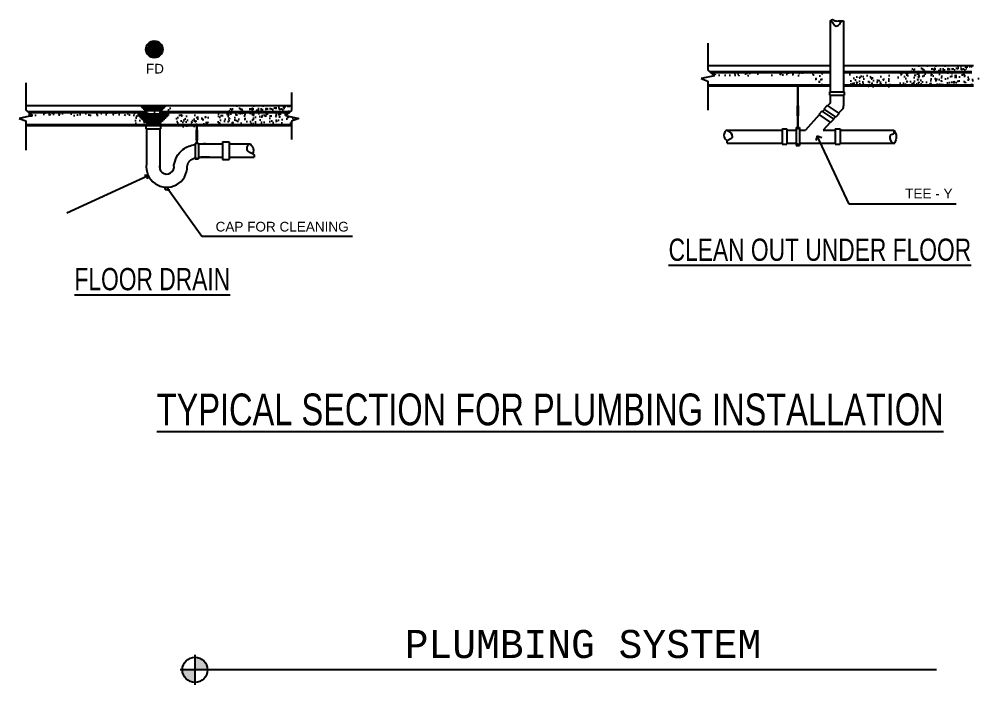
# Model space of a CAD drawing. Header units: inches. Extents: x 8351 to 42256, y 21052 to 33437.
# Drawn here: x 15697.9 to 15990.4, y 24053.9 to 24256.3 of the extents above; entities that cross this region are included whole.
import ezdxf

# ---------------------------------------------------------------- set-up
doc = ezdxf.new("R2010")
doc.units = ezdxf.units.IN
doc.header["$MEASUREMENT"] = 0
for name, color, linetype in [('COLUMN', 7, 'Continuous'), ('LINES', 7, 'Continuous'), ('TB_TEXT3', 10, 'Continuous')]:
    doc.layers.add(name, color=color, linetype=linetype)
doc.styles.add('AEP style', font='swisscl.ttf')
doc.styles.add('SANSERIF', font='sanss___.ttf')
doc.styles.get("Standard").update_dxf_attribs({"font": 'consolab.ttf', "height": 11})
pattern_1 = [(50, (-2873.2187, 104285.4452), (3.58630091, -0.31376067), [0.375, -4.125]), (355, (-2873.2187, 104285.4452), (-0.69375667, 3.76096067), [0.3, -3.3]), (100.4514445, (-2872.9198, 104285.419), (2.89254423, 3.44719995), [0.31870096, -3.50571056]), (46.1842, (-2873.2187, 104286.445), (5.33620665, -0.8275964), [0.5625, -6.1875]), (96.6356355, (-2872.774, 104286.376), (4.67330973, 4.870593), [0.4780517, -5.2585688]), (351.184164, (-2873.2187, 104286.445), (4.67330973, 4.870593), [0.45, -4.95]), (21, (-2872.7187, 104286.1952), (2.98453526, -2.01309445), [0.375, -4.125]), (326, (-2872.7187, 104286.1952), (1.21657666, 3.62575023), [0.3, -3.3]), (71.4514447, (-2872.47, 104286.0275), (4.20111188, 1.61265576), [0.31870095, -3.50571056]), (37.5, (-2873.2187, 104285.4452), (0.060799277, 1.66446927), [0, -3.26, 0, -3.35, 0, -3.3125]), (7.5, (-2873.2187, 104285.4452), (1.315347687, 1.97205856), [0, -1.91, 0, -3.185, 0, -1.2625]), (327.5, (-2874.3337, 104285.4452), (2.66911218, -0.112774359), [0, -1.25, 0, -3.9, 0, -5.175]), (317.5, (-2874.8337, 104285.4452), (2.91593085, 0.50052491), [0, -1.625, 0, -2.59, 0, -3.675])]
pattern_2 = [(37.5, (-2666.0937, 104160.0702), (-0.062993358, 1.92682377), [0, -1.52, 0, -1.7, 0, -1.625]), (7.5, (-2666.0937, 104160.0702), (1.769776705, 2.822146065), [0, -0.82, 0, -1.37, 0, -0.525]), (327.5, (-2667.3237, 104160.0702), (3.114141862, 0.005659054), [0, -0.5, 0, -1.8, 0, -2.35]), (317.5, (-2667.3237, 104160.0702), (3.006126605, 0.877675565), [0, -0.25, 0, -1.18, 0, -1.35])]
pattern_3 = [(50, (-2868.5937, 104297.5702), (3.58630091, -0.31376067), [0.375, -4.125]), (355, (-2868.5937, 104297.5702), (-0.69375667, 3.76096067), [0.3, -3.3]), (100.4514445, (-2868.2948, 104297.544), (2.89254423, 3.44719995), [0.31870096, -3.50571056]), (46.1842, (-2868.5937, 104298.57), (5.33620665, -0.8275964), [0.5625, -6.1875]), (96.6356355, (-2868.149, 104298.501), (4.67330973, 4.870593), [0.4780517, -5.2585688]), (351.184164, (-2868.5937, 104298.57), (4.67330973, 4.870593), [0.45, -4.95]), (21, (-2868.0937, 104298.3202), (2.98453526, -2.01309445), [0.375, -4.125]), (326, (-2868.0937, 104298.3202), (1.21657666, 3.62575023), [0.3, -3.3]), (71.4514447, (-2867.845, 104298.1525), (4.20111188, 1.61265576), [0.31870095, -3.50571056]), (37.5, (-2868.5937, 104297.5702), (0.060799277, 1.66446927), [0, -3.26, 0, -3.35, 0, -3.3125]), (7.5, (-2868.5937, 104297.5702), (1.315347687, 1.97205856), [0, -1.91, 0, -3.185, 0, -1.2625]), (327.5, (-2869.7087, 104297.5702), (2.66911218, -0.112774359), [0, -1.25, 0, -3.9, 0, -5.175]), (317.5, (-2870.2087, 104297.5702), (2.91593085, 0.50052491), [0, -1.625, 0, -2.59, 0, -3.675])]

msp = doc.modelspace()

# ---------------------------------------------------------------- hatches: boundary and pattern name
h = msp.add_hatch()
h.set_pattern_fill('AR-SAND', color=8)
h.set_pattern_definition(pattern_2)
h.paths.add_polyline_path([(15907.41, 24242.2), (15941.28, 24242.2), (15941.28, 24241.7), (15942.28, 24241.7), (15942.28, 24240.26), (15942.28, 24240.21), (15942.28, 24242.19), (15907.41, 24242.22)])
h = msp.add_hatch()
h.set_pattern_fill('AR-CONC', color=8, scale=0.5)
h.set_pattern_definition(pattern_3)
h.paths.add_polyline_path([(15942.28, 24236.35), (15942.28, 24240.35), (15908.15, 24240.2), (15909.36, 24239.2), (15940.28, 24239.2), (15940.28, 24236.34)])
h.paths.add_polyline_path([(15950.41, 24240.38), (15950.41, 24236.39), (15951.97, 24236.39), (15951.97, 24236.77), (15952.17, 24236.77), (15952.17, 24240.39)])
h = msp.add_hatch()
h.set_pattern_fill('AR-CONC', color=8, scale=0.5)
h.set_pattern_definition(pattern_3)
h.paths.add_polyline_path([(15988.22, 24236.2), (15988.22, 24237.44), (15990.41, 24238.26), (15986.34, 24239.13), (15987.64, 24240.2), (15965.22, 24240.2), (15965.22, 24236.57), (15965.42, 24236.57), (15965.42, 24236.2)])
h = msp.add_hatch()
h.set_pattern_fill('AR-SAND', color=8)
h.set_pattern_definition(pattern_2)
h.paths.add_polyline_path([(15969.09, 24242.2), (15969.09, 24240.2), (15987.64, 24240.2), (15988.22, 24240.67), (15988.22, 24242.2)])
h = msp.add_hatch()
h.set_pattern_fill('AR-CONC', color=8, scale=0.5)
h.set_pattern_definition(pattern_3)
h.paths.add_polyline_path([(15963.03, 24239.35), (15952.26, 24239.41), (15952.26, 24235.72), (15963.03, 24235.7), (15963.03, 24236.31)])
h = msp.add_hatch()
h.set_pattern_fill('AR-SAND', color=8, scale=2)
h.set_pattern_definition([(37.5, (-2873.2187, 104285.4452), (-0.12598672, 3.85364754), [0, -3.04, 0, -3.4, 0, -3.25]), (7.5, (-2873.2187, 104285.445), (3.5395534, 5.64429213), [0, -1.64, 0, -2.74, 0, -1.05]), (327.5, (-2875.6787, 104285.4452), (6.22828372, 0.01131811), [0, -1, 0, -3.6, 0, -4.7]), (317.5, (-2875.6787, 104285.445), (6.0122532, 1.75535113), [0, -0.5, 0, -2.36, 0, -2.7])])
h.paths.add_polyline_path([(15699.97, 24230.07), (15733.84, 24230.07), (15733.84, 24229.57), (15734.84, 24229.57), (15734.84, 24228.14), (15744.67, 24228.15), (15744.67, 24230.13), (15699.97, 24230.09)])
h = msp.add_hatch()
h.set_pattern_fill('AR-CONC', color=8, scale=0.5)
h.set_pattern_definition(pattern_1)
h.paths.add_polyline_path([(15742.22, 24228.07), (15744.73, 24228.07), (15744.73, 24228.27), (15700.71, 24228.07), (15701.92, 24227.07), (15732.84, 24227.07), (15732.84, 24224.22), (15742.22, 24224.26)])
h = msp.add_hatch()
h.set_pattern_fill('AR-SAND', color=8)
h.set_pattern_definition([(37.5, (-2873.5312, 104147.9452), (-0.062993358, 1.92682377), [0, -1.52, 0, -1.7, 0, -1.625]), (7.5, (-2873.5312, 104147.9452), (1.769776705, 2.822146065), [0, -0.82, 0, -1.37, 0, -0.525]), (327.5, (-2874.7612, 104147.9452), (3.114141862, 0.005659054), [0, -0.5, 0, -1.8, 0, -2.35]), (317.5, (-2874.7612, 104147.9452), (3.006126605, 0.877675565), [0, -0.25, 0, -1.18, 0, -1.35])])
h.paths.add_polyline_path([(15761.66, 24230.07), (15761.66, 24228.07), (15780.2, 24228.07), (15780.78, 24228.55), (15780.78, 24230.07)])
h = msp.add_hatch()
h.set_pattern_fill('AR-CONC', color=8, scale=0.5)
h.set_pattern_definition(pattern_1)
h.paths.add_polyline_path([(15755.59, 24227.23), (15744.82, 24227.29), (15744.82, 24223.59), (15755.59, 24223.57), (15755.59, 24224.19)])
h = msp.add_hatch()
h.set_pattern_fill('AR-CONC', color=8, scale=0.5)
h.set_pattern_definition(pattern_1)
h.paths.add_polyline_path([(15780.78, 24224.07), (15780.78, 24225.32), (15782.97, 24226.13), (15778.91, 24227.01), (15780.2, 24228.07), (15757.78, 24228.07), (15757.78, 24224.45), (15757.98, 24224.45), (15757.98, 24224.07)])
at = {"layer": 'COLUMN'}
h = msp.add_hatch(color=0, dxfattribs=at)
h.dxf.hatch_style = 1
h.paths.add_polyline_path([(15751.39, 24058.44), (15755.22, 24058.44, 0.414214), (15751.39, 24062.27)])
h.paths.add_polyline_path([(15747.56, 24058.44, 0.414214), (15751.39, 24054.61), (15751.39, 24058.44)])

# ---------------------------------------------------------------- linework, layer by layer
at = {"color": 1}
for p, q in [((15944.59, 24255.79, -0.26), (15944.59, 24235.66, -0.26)), ((15948.66, 24255.79, -1.5), (15948.66, 24235.66, -1.5)), ((15944.41, 24234.26, -1.5), (15948.81, 24234.26, -1.5)), ((15944.41, 24234.26, -0.5), (15944.41, 24233.26, -0.5)), ((15944.59, 24235.91, -0.26), (15944.59, 24234.26, -0.26)), ((15948.66, 24235.91, -1.5), (15948.66, 24234.26, -1.5)), ((15948.81, 24234.26, -0.5), (15948.81, 24233.26, -1.5)), ((15944.41, 24233.26, -1.5), (15948.81, 24233.26, -1.5)), ((15944.59, 24233.26, -0.26), (15944.59, 24230.82, -0.26)), ((15948.66, 24233.26, -1.5), (15948.66, 24230.02, -1.5)), ((15735.16, 24230.07, -0.26), (15735.16, 24229.57, -0.26)), ((15735.16, 24229.57, -1.5), (15742.22, 24229.57, -1.5)), ((15735.66, 24229.57, -0.26), (15735.66, 24229.07, -0.26)), ((15735.66, 24229.07, -1.5), (15741.72, 24229.07, -1.5)), ((15736.16, 24229.07, -0.26), (15736.16, 24228.57, -0.26)), ((15736.16, 24228.57, -1.5), (15741.22, 24228.57, -1.5)), ((15736.66, 24228.57, -0.26), (15736.66, 24227.57, -0.26)), ((15740.72, 24228.57, -1.5), (15740.72, 24227.57, -1.5)), ((15741.22, 24229.07, -1.5), (15741.22, 24228.57, -1.5)), ((15741.72, 24229.57, -1.5), (15741.72, 24229.07, -1.5)), ((15742.22, 24230.07, -1.5), (15742.22, 24229.57, -1.5)), ((15942.1, 24228.37, 0.38), (15941.12, 24227.32, 0.11)), ((15942.1, 24228.37, -1.5), (15945.73, 24225.94, -1.5)), ((15942.83, 24228.91, 0.26), (15942.25, 24228.28, 0.1)), ((15943.66, 24230.06, 0.38), (15942.69, 24229, 0.11)), ((15942.69, 24229, -1.5), (15946.31, 24226.57, -1.5)), ((15943.66, 24230.06, -1.5), (15947.29, 24227.63, -1.5)), ((15944.59, 24230.82, 0.74), (15943.81, 24229.97, 0.53)), ((15948.44, 24229.09, 0.99), (15947.17, 24227.71, 0.64)), ((15734.16, 24227.57, -1.5), (15740.72, 24227.57, -1.5)), ((15734.16, 24227.57, -1.5), (15740.72, 24227.57, -1.5)), ((15734.16, 24227.57, -1.5), (15740.72, 24227.57, -1.5)), ((15734.16, 24227.57, -0.26), (15734.16, 24227.07, -0.26)), ((15734.16, 24227.07, -1.5), (15740.72, 24227.07, -1.5)), ((15734.66, 24227.07, -0.26), (15734.66, 24226.57, -0.26)), ((15734.66, 24226.57, -1.5), (15740.72, 24226.57, -1.5)), ((15735.16, 24226.57, -0.26), (15735.16, 24226.07, -0.26)), ((15735.16, 24226.07, -1.5), (15740.72, 24226.07, -1.5)), ((15735.66, 24226.07, -0.26), (15735.66, 24225.57, -0.26)), ((15735.66, 24225.57, -1.5), (15740.72, 24225.57, -1.5)), ((15736.16, 24225.57, -0.26), (15736.16, 24225.07, -0.26)), ((15740.72, 24227.57, -1.5), (15743.22, 24227.57, -1.5)), ((15740.72, 24227.07, -1.5), (15743.22, 24227.07, -1.5)), ((15740.72, 24226.57, -1.5), (15742.72, 24226.57, -1.5)), ((15740.72, 24226.07, -1.5), (15742.22, 24226.07, -1.5)), ((15740.72, 24225.57, -1.5), (15741.72, 24225.57, -1.5)), ((15741.22, 24225.57, -1.5), (15741.22, 24225.07, -1.5)), ((15741.72, 24226.07, -1.5), (15741.72, 24225.57, -1.5)), ((15742.22, 24226.57, -1.5), (15742.22, 24226.07, -1.5)), ((15742.72, 24227.07, -1.5), (15742.72, 24226.57, -1.5)), ((15743.22, 24227.57, -1.5), (15743.22, 24227.07, -1.5)), ((15941.27, 24227.22, -0.17), (15937.05, 24222.63, -1.34)), ((15941.12, 24227.32, -1.5), (15944.75, 24224.89, -1.5)), ((15945.73, 24225.94, 0.51), (15944.75, 24224.89, 0.24)), ((15946.19, 24226.65, 0.37), (15945.61, 24226.02, 0.21)), ((15947.29, 24227.63, 0.51), (15946.31, 24226.57, 0.24)), ((15736.16, 24225.07, -1.5), (15740.72, 24225.07, -1.5)), ((15736.47, 24224.01, -0.5), (15736.47, 24223.01, -0.5)), ((15736.47, 24223.01, -1.5), (15740.88, 24223.01, -1.5)), ((15736.66, 24225.07, -0.26), (15736.66, 24224.01, -0.26)), ((15736.66, 24224.57, -1.5), (15740.72, 24224.57, -1.5)), ((15736.66, 24223.01, -0.26), (15736.66, 24212.32, -0.26)), ((15736.66, 24222.76, -0.26), (15736.66, 24212.32, -0.26)), ((15740.72, 24225.07, -1.5), (15740.72, 24224.01, -1.5)), ((15740.72, 24223.01, -1.5), (15740.72, 24212.18, -1.5)), ((15740.72, 24222.76, -1.5), (15740.72, 24210.71, -1.5)), ((15740.88, 24224.01, -0.5), (15740.88, 24223.01, -1.5)), ((15913.16, 24222.63, -1.5), (15929.97, 24222.63, -1.5)), ((15929.97, 24223.02, -1.5), (15931.41, 24223.02, -1.5)), ((15929.97, 24223.02, -1.5), (15929.97, 24218.31, -1.5)), ((15931.41, 24223.02, -1.5), (15931.41, 24218.31, -1.5)), ((15931.41, 24222.63, -1.5), (15934.23, 24222.63, -1.5)), ((15935.23, 24222.63, -1.5), (15937.05, 24222.63, -1.5)), ((15944.63, 24224.96, -0.06), (15942.49, 24222.63, -0.65)), ((15942.49, 24222.63, -1.5), (15946.16, 24222.63, -1.5)), ((15946.16, 24223.02, -1.5), (15947.6, 24223.02, -1.5)), ((15946.16, 24223.02, -1.5), (15946.16, 24218.31, -1.5)), ((15947.6, 24223.02, -1.5), (15947.6, 24218.31, -1.5)), ((15947.6, 24222.63, -1.5), (15963.97, 24222.63, -1.5)), ((15736.66, 24220.32, -0.26), (15736.66, 24218.63, -0.26)), ((15740.72, 24220.32, -1.5), (15740.72, 24218.63, -1.5)), ((15752.75, 24218.41, -1.5), (15759.81, 24218.41, -1.5)), ((15759.81, 24219.04, -1.5), (15759.81, 24213.63, -1.5)), ((15759.81, 24219.04, -1), (15761.81, 24219.04, -1)), ((15761.81, 24219.04, -1.5), (15761.81, 24213.63, -1.5)), ((15761.81, 24218.41, -1.5), (15768.13, 24218.41, -1.5)), ((15913.28, 24218.63, -1.5), (15929.97, 24218.63, -1.5)), ((15929.97, 24218.31, -1.5), (15931.41, 24218.31, -1.5)), ((15931.41, 24218.63, -1.5), (15934.23, 24218.63, -1.5)), ((15935.23, 24218.63, -1.5), (15946.16, 24218.63, -1.5)), ((15946.16, 24218.31, -1.5), (15947.6, 24218.31, -1.5)), ((15947.6, 24218.63, -1.5), (15964.22, 24218.63, -1.5)), ((15752.94, 24214.41, -1.5), (15759.81, 24214.41, -1.5)), ((15759.81, 24213.63, -1), (15761.81, 24213.63, -1)), ((15761.81, 24214.41, -1.5), (15769.38, 24214.41, -1.5)), ((15740.72, 24205.59, -1.5), (15740.72, 24205.55, -1.5))]:
    msp.add_line(p, q, dxfattribs=at)
at = {"color": 8}
for p, q in [((15737.6, 24248.65, 1.03), (15740.43, 24248.68, -1.03)), ((15738.03, 24245.36, 0.37), (15738.03, 24248.97, -1.37)), ((15738.5, 24249.16, 0.37), (15739.51, 24249.17, -0.37)), ((15738.53, 24245.1, 0.5), (15738.53, 24249.16, -1.47)), ((15739.03, 24245.1, 0.5), (15739.03, 24249.23, -1.5)), ((15739.53, 24245.1, 0.5), (15739.53, 24249.16, -1.47)), ((15740.03, 24245.36, 0.37), (15740.03, 24248.97, -1.37)), ((15907.41, 24249.06, -2.5), (15907.41, 24240.8, -1.5)), ((15736.97, 24247.14, 1.5), (15741.09, 24247.19, -1.5)), ((15737.02, 24247.64, 1.46), (15741.09, 24247.69, -1.5)), ((15737.03, 24246.66, -0.26), (15737.03, 24247.67, -0.74)), ((15737.04, 24246.64, 1.46), (15741.1, 24246.69, -1.5)), ((15737.21, 24248.14, 1.31), (15740.82, 24248.19, -1.31)), ((15737.24, 24246.14, 1.31), (15740.85, 24246.19, -1.31)), ((15737.63, 24245.65, 1.03), (15740.47, 24245.68, -1.03)), ((15741.03, 24246.66, -0.26), (15741.03, 24247.67, -0.74)), ((15738.55, 24245.16, 0.37), (15739.56, 24245.17, -0.37)), ((15907.41, 24240.8, -1.5), (15909.44, 24239.13, -1.5)), ((15699.97, 24236.94, -2.5), (15699.97, 24228.68, -1.5)), ((15909.44, 24239.13, -1.5), (15905.38, 24238.26, -1.5)), ((15905.38, 24238.26, -1.5), (15907.41, 24237.5, -1.5)), ((15907.41, 24237.5, -1.5), (15907.41, 24228.66, -0.5)), ((15780.78, 24234.07, -1.5), (15780.78, 24228.55, -1.5)), ((15699.97, 24228.68, -1.5), (15702, 24227.01, -1.5)), ((15780.78, 24228.55, -1.5), (15778.91, 24227.01, -1.5)), ((15702, 24227.01, -1.5), (15697.94, 24226.13, -1.5)), ((15697.94, 24226.13, -1.5), (15699.97, 24225.38, -1.5)), ((15699.97, 24225.38, -1.5), (15699.97, 24216.54, -0.5)), ((15778.91, 24227.01, -1.5), (15782.97, 24226.13, -1.5)), ((15782.97, 24226.13, -1.5), (15780.78, 24225.32, -1.5)), ((15780.78, 24225.32, -1.5), (15780.78, 24219.76, -1.5)), ((15940.69, 24220.87, 0.5), (15940.23, 24219.43, -1.5)), ((15950.41, 24200.07, -1.5), (15940.69, 24220.87, -0.5)), ((15940.69, 24220.87, 0.5), (15942.09, 24220.32, -1.5)), ((15712.41, 24197.45, -1.5), (15737.16, 24208.84, -0.5)), ((15737.16, 24208.84, -0.5), (15736.03, 24208.84, -0.5)), ((15737.16, 24208.85, -0.5), (15736.79, 24207.78, -0.5)), ((15753.47, 24190.26, -1.5), (15743.28, 24204.51, -1.5)), ((15743.28, 24204.51, -1.5), (15743.28, 24204.13, -1.5)), ((15743.28, 24204.51, -1.5), (15743.65, 24204.43, -1.5)), ((15982.97, 24200.07, -1.5), (15950.41, 24200.07, -1.5)), ((15799.34, 24190.26, -0.87), (15753.47, 24190.26, -1.5))]:
    msp.add_line(p, q, dxfattribs=at)
at = {"color": 0}
for p, q in [((15737.53, 24245.75, 0.19), (15737.53, 24248.58, -1.19)), ((15740.53, 24245.75, 0.19), (15740.53, 24248.58, -1.19)), ((15907.41, 24242.2, -1.5), (15944.59, 24242.2, -1.5)), ((15907.41, 24242.2, -1.5), (15944.59, 24242.2, -1.5)), ((15948.66, 24242.2, -1.5), (15961.09, 24242.2, -1.5)), ((15948.66, 24242.2, -1.5), (15988.22, 24242.2, -1.5)), ((15934.66, 24236.2), (15934.66, 24229.98)), ((15934.76, 24236.2), (15934.76, 24229.98)), ((15699.97, 24230.07, -1.5), (15753.66, 24230.07, -1.5)), ((15699.97, 24230.07, -1.5), (15780.78, 24230.07, -1.5)), ((15934.54, 24229.98), (15934.54, 24226.98)), ((15934.54, 24229.98), (15934.88, 24229.98)), ((15934.88, 24229.98), (15934.88, 24226.98)), ((15734.16, 24227.07, -1.5), (15740.72, 24227.07, -1.5)), ((15734.66, 24227.07, -0.26), (15734.66, 24226.57, -0.26)), ((15740.72, 24228.07, -1.5), (15743.22, 24228.07, -1.5)), ((15740.72, 24227.57, -1.5), (15743.22, 24227.57, -1.5)), ((15934.54, 24226.98), (15934.88, 24226.98)), ((15934.66, 24226.98), (15934.66, 24223.36)), ((15934.76, 24226.98), (15934.76, 24223.36)), ((15736.47, 24224.01, -1.5), (15740.88, 24224.01, -1.5)), ((15740.72, 24225.07, -1.5), (15741.22, 24225.07, -1.5)), ((15751.75, 24222.54, -1.5), (15751.75, 24219.54, -1.5)), ((15751.75, 24222.54, -1.5), (15752.09, 24222.54, -1.5)), ((15751.88, 24224.07, -1.5), (15751.88, 24222.54, -1.5)), ((15751.97, 24224.07, -1.5), (15751.97, 24222.54, -1.5)), ((15752.09, 24222.54, -1.5), (15752.09, 24219.54, -1.5)), ((15934.23, 24223.36, -1.5), (15935.23, 24223.36, -1.5)), ((15934.23, 24223.36, -0.5), (15934.23, 24217.93, -0.5)), ((15934.23, 24223.36), (15935.23, 24223.36)), ((15935.23, 24223.36, -0.5), (15935.23, 24217.93, -0.5)), ((15751.75, 24219.54, -1.5), (15752.09, 24219.54, -1.5)), ((15751.88, 24219.54, -1.5), (15751.88, 24218.66, -1.5)), ((15751.97, 24219.54, -1.5), (15751.97, 24218.66, -1.5)), ((15751.44, 24218.66, -1.5), (15751.44, 24213.82, -1.5)), ((15751.44, 24218.66, -1.5), (15752.44, 24218.66, -1.5)), ((15752.44, 24218.66, -1.5), (15752.44, 24213.82, -1.5)), ((15934.23, 24217.93, -0.5), (15935.23, 24217.93, -0.5)), ((15751.44, 24213.82, -1.43), (15752.44, 24213.82, -1)), ((15742.28, 24204.51, -1.5), (15742.28, 24205.25, -1.5)), ((15743.28, 24204.51, -1.5), (15743.28, 24205.24, -1.5)), ((15742.28, 24204.51, -0.5), (15743.28, 24204.51, -0.5))]:
    msp.add_line(p, q, dxfattribs=at)
at = {"color": 0, "lineweight": 40}
for p, q in [((15908.15, 24240.2, -1.5), (15944.59, 24240.2, -1.5)), ((15908.15, 24240.2, -1.5), (15944.59, 24240.2, -1.5)), ((15948.66, 24240.2, -1.5), (15961.09, 24240.2, -1.5)), ((15948.66, 24240.2, -1.5), (15987.64, 24240.2, -1.5)), ((15907.41, 24236.2, -1.5), (15944.59, 24236.2, -1.5)), ((15948.66, 24236.2, -1.5), (15964.02, 24236.2, -1.5)), ((15963.72, 24236.2, -1.5), (15988.22, 24236.2, -1.5)), ((15700.71, 24228.07, -1.5), (15734.84, 24228.07, -1.5)), ((15700.71, 24228.07, -1.5), (15736.66, 24228.07, -1.5)), ((15700.71, 24227.57, -1.5), (15701.32, 24227.57, -1.5)), ((15700.71, 24227.57, -1.5), (15701.32, 24227.57, -1.5)), ((15700.71, 24227.57, -1.5), (15701.32, 24227.57, -1.5)), ((15700.71, 24227.07, -1.5), (15701.92, 24227.07, -1.5)), ((15700.71, 24227.07, -1.5), (15701.92, 24227.07, -1.5)), ((15700.71, 24227.07, -1.5), (15701.92, 24227.07, -1.5)), ((15740.72, 24228.07, -1.5), (15780.2, 24228.07, -1.5)), ((15699.97, 24224.07, -1.5), (15740.72, 24224.07, -1.5)), ((15740.72, 24224.07, -1.5), (15756.58, 24224.07, -1.5)), ((15756.28, 24224.07, -1.5), (15780.78, 24224.07, -1.5))]:
    msp.add_line(p, q, dxfattribs=at)
at = {"color": 0}
for centre, radius in [((15739.03, 24247.16, -1.5), 2.56), ((15739.03, 24247.16, -1.5), 2.06), ((15934.73, 24229.73), 0.0625), ((15934.73, 24227.26), 0.0625), ((15751.94, 24222.29, -1.5), 0.0625), ((15934.72, 24223.07, -2.5), 0.0625), ((15751.94, 24219.82, -1.5), 0.0625), ((15934.72, 24218.32, -2.5), 0.0625), ((15751.94, 24214.01, -1.5), 0.0625)]:
    msp.add_circle(centre, radius, dxfattribs=at)
at = {"color": 1}
for centre, radius, start, end in [((15947.61, 24229.77, -1.46), 1.08, 313.8397, 13.0002), ((15742.81, 24211.45, -1.5), 6.22, 171.87, 1.3906), ((15742.81, 24211.45, -1.5), 2.22, 160.6759, 12.3891)]:
    msp.add_arc(centre, radius, start, end, dxfattribs=at)
for points in [[(15944.59, 24255.79, -0.26), (15945.56, 24256.16, -1.5), (15946.38, 24255.79, -1.5), (15947.13, 24255.79, -1.5), (15948.66, 24255.79, -1.5)], [(15944.59, 24255.79, 0.24), (15945.38, 24255.2, -1.5), (15946.09, 24254.32, -1.5), (15947.28, 24254.6, -1.5), (15947.94, 24255.51, -1.5), (15948.66, 24255.79, -1)], [(15913.16, 24222.63, -1.5), (15912.47, 24221.82, -1.5), (15912.47, 24220.2, -1.5), (15913.28, 24219.38, -1.5)], [(15913.16, 24222.63, -0.5), (15914.66, 24221.26, -1.5), (15914.66, 24220.26, -1.5), (15913.28, 24219.38, -1.5), (15913.28, 24218.63, -0.5)], [(15963.97, 24222.63, 0.5), (15963.97, 24221.6, 0.5), (15962.84, 24220.88, -1.5), (15962.84, 24219.7, -1.5), (15964.22, 24218.63, 0.5)], [(15963.97, 24222.6, 0.51), (15964.72, 24220.63, -1.5), (15964.22, 24218.63, 0.5)], [(15768.13, 24218.41, -1.5), (15767.31, 24217.7, -1.5), (15767.31, 24216.35, -1.5), (15768.66, 24215.6, -1.5), (15769.38, 24214.98, -1.5), (15769.38, 24214.41, -1)], [(15768.13, 24218.41, -1), (15769, 24217.45, -1.5), (15769.03, 24215.37, -1.55)]]:
    msp.add_spline(points, degree=3, dxfattribs=at)
for points, knots in [([(15744.98, 24211.92, -1.5), (15745.2, 24212.78, -1.5), (15745.67, 24214.61, -1.5), (15747.85, 24217.18, -1.5), (15750.09, 24217.99, -1.5), (15751.44, 24218.23, -1.5)], [0, 0, 0, 0, 5.253669, 11.290994, 19.282541, 19.282541, 19.282541, 19.282541]), ([(15752.44, 24218.38, -1.5), (15752.99, 24218.44, -1.5), (15754.27, 24218.51, -1.5), (15755.52, 24218.47, -1.5), (15756.22, 24218.41, -1.5)], [21.242863, 21.242863, 21.242863, 21.242863, 24.452402, 28.630045, 28.630045, 28.630045, 28.630045]), ([(15749.03, 24211.6, -1.5), (15749.06, 24211.71, -1.5), (15749.09, 24211.82, -1.5), (15749.17, 24212.06, -1.5), (15749.21, 24212.19, -1.5), (15749.29, 24212.41, -1.5), (15749.33, 24212.51, -1.5), (15749.39, 24212.62, -1.5), (15749.41, 24212.66, -1.5), (15749.46, 24212.75, -1.5), (15749.48, 24212.8, -1.5), (15749.57, 24212.93, -1.5), (15749.64, 24213.02, -1.5), (15749.78, 24213.19, -1.5), (15749.86, 24213.28, -1.5), (15750.02, 24213.42, -1.5), (15750.09, 24213.48, -1.5), (15750.23, 24213.59, -1.5), (15750.3, 24213.64, -1.5), (15750.58, 24213.81, -1.5), (15750.82, 24213.92, -1.5), (15751.21, 24214.06, -1.5), (15751.32, 24214.1, -1.5), (15751.44, 24214.13, -1.5)], [1.510742, 1.510742, 1.510742, 1.510742, 2.378193, 2.378193, 3.697382, 3.697382, 5.016572, 5.016572, 5.832765, 5.832765, 6.648958, 6.648958, 8.281344, 8.281344, 9.91373, 9.91373, 11.263664, 11.263664, 12.613599, 12.613599, 15.824421, 15.824421, 17.042202, 17.042202, 17.042202, 17.042202]), ([(15752.44, 24214.35, -1.5), (15752.7, 24214.38, -1.5), (15752.97, 24214.41, -1.5), (15753.6, 24214.46, -1.5), (15753.96, 24214.48, -1.5), (15754.69, 24214.48, -1.5), (15755.05, 24214.47, -1.5), (15755.63, 24214.44, -1.5), (15755.84, 24214.43, -1.5), (15756.05, 24214.41, -1.5)], [20.089093, 20.089093, 20.089093, 20.089093, 22.246067, 22.246067, 24.849674, 24.849674, 27.453281, 27.453281, 28.995838, 28.995838, 28.995838, 28.995838])]:
    msp.add_open_spline(points, degree=3, knots=knots, dxfattribs=at)
at = {"layer": 'LINES'}
for p, q in [((15751.39, 24062.98, -0.48), (15751.39, 24053.91, -0.48)), ((15976.91, 24058.44, -0.48), (15746.85, 24058.44, -0.48))]:
    msp.add_line(p, q, dxfattribs=at)
msp.add_circle((15751.39, 24058.44, -0.48), 3.83, dxfattribs=at)

# ---------------------------------------------------------------- texts
at = {"color": 7, "style": 'AEP style'}
for s, height, p in [('%%UCLEAN OUT UNDER FLOOR', 6.7623, (15895.45, 24182.84, -1.45)), ('%%UFLOOR DRAIN', 6.7623, (15714.73, 24173.9, -1.45)), ('%%UTYPICAL SECTION FOR PLUMBING INSTALLATION', 9.6604, (15739.76, 24132.82, 1.18))]:
    msp.add_text(s, height=height, dxfattribs=at).set_placement(p)
at = {"insert": (15815.2, 24070.57, -0.48), "char_height": 8.5308, "attachment_point": 1}
msp.add_mtext_dynamic_manual_height_columns('PLUMBING SYSTEM', width=647.1035, gutter_width=45, heights=[0], dxfattribs=at)
at = {"layer": 'TB_TEXT3', "color": 0, "ltscale": 15, "style": 'SANSERIF'}
for s, p in [('FD', (15736.46, 24239.81, 1.18)), ('TEE - Y', (15967.41, 24201.82, -1.5)), ('CAP FOR CLEANING', (15757.66, 24191.76, -1.5))]:
    msp.add_text(s, height=2.947, dxfattribs=at).set_placement(p)

doc.saveas('drawing.dxf')
